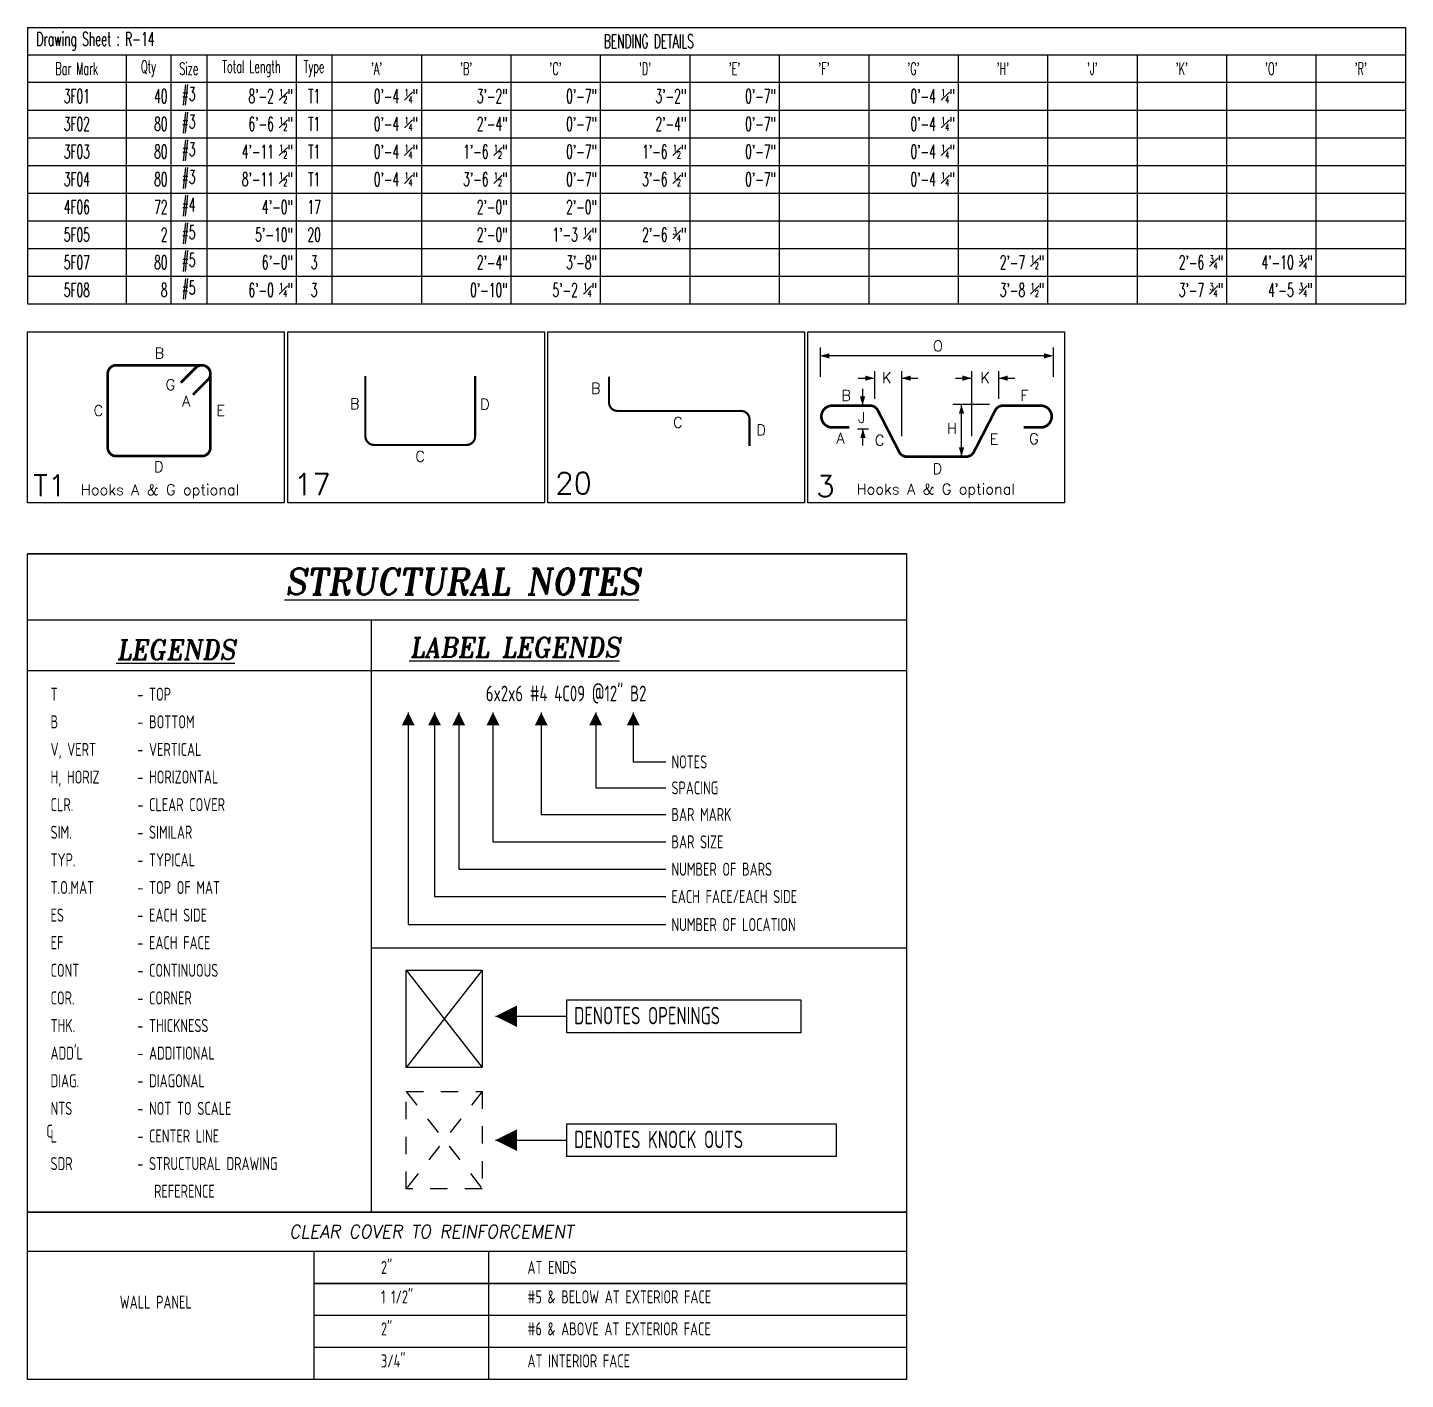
# Model space of a CAD drawing. Header units: inches. Extents: x -3675 to 11984, y -3832 to 1837.
# Drawn here: x 11343.9 to 11581.6, y -3705.2 to -3471.9 of the extents above; entities that cross this region are included whole.
import ezdxf
from ezdxf.enums import TextEntityAlignment as Align

# ---------------------------------------------------------------- set-up
doc = ezdxf.new("R2010")
doc.units = ezdxf.units.IN
doc.header["$MEASUREMENT"] = 0
doc.linetypes.add('HIDDEN', pattern=[6, 3, -3])
doc.layers.get('0').update_dxf_attribs({"linetype": 'CONTINUOUS'})
for name, color, linetype in [('0-25', 7, 'CONTINUOUS'), ('0-25TEXT', 7, 'CONTINUOUS'), ('0-35', 3, 'CONTINUOUS'), ('0-35TEXT', 3, 'CONTINUOUS'), ('0-50', 10, 'CONTINUOUS'), ('BARLIST', 7, 'CONTINUOUS'), ('CADS-BAR-SKETCH', 7, 'CONTINUOUS'), ('hidden', 7, 'HIDDEN')]:
    doc.layers.add(name, color=color, linetype=linetype)
doc.styles.add('AR', font='ARCHQUIK.shx', dxfattribs={"width": 0.8})
doc.styles.add('ROMANS', font='romans.shx', dxfattribs={"width": 0.57})
doc.styles.add('ROMANT', font='romant')

# ---------------------------------------------------------------- blocks, each defined once
blk = doc.blocks.new('leadrblk')
blk.add_lwpolyline([(0, 0, 0, 1, 0), (1, 0, 1, 1, 0)], format="xyseb")
blk = doc.blocks.new('A$C2A293661')
at = {"layer": '0-35TEXT', "style": 'AR', "width": 0.8}
for s, p in [('C', (-0.72, 0.84)), ('L', (0, 0))]:
    blk.add_text(s, height=2.25, dxfattribs=at).set_placement(p)
blk = doc.blocks.new('*T1352')
at = {"layer": 'BARLIST', "color": 0, "linetype": 'ByBlock', "lineweight": -2, "transparency": 16777216}
for p, q in [((0, 0), (237.77, 0)), ((0, 0), (0, -47.69)), ((237.77, 0), (237.77, -47.69)), ((0, -4.72), (237.77, -4.72)), ((17.01, -4.72), (17.01, -47.69)), ((24.73, -4.72), (24.73, -47.69)), ((30.91, -4.72), (30.91, -47.69)), ((46.35, -4.72), (46.35, -47.69)), ((52.52, -4.72), (52.52, -47.69)), ((67.96, -4.72), (67.96, -47.69)), ((83.4, -4.72), (83.4, -47.69)), ((98.83, -4.72), (98.83, -47.69)), ((114.27, -4.72), (114.27, -47.69)), ((129.71, -4.72), (129.71, -47.69)), ((145.15, -4.72), (145.15, -47.69)), ((160.58, -4.72), (160.58, -47.69)), ((176.02, -4.72), (176.02, -47.69)), ((191.46, -4.72), (191.46, -47.69)), ((206.89, -4.72), (206.89, -47.69)), ((222.33, -4.72), (222.33, -47.69)), ((0, -9.45), (237.77, -9.45)), ((0, -14.23), (237.77, -14.23)), ((0, -19.01), (237.77, -19.01)), ((0, -23.79), (237.77, -23.79)), ((0, -28.57), (237.77, -28.57)), ((0, -33.35), (237.77, -33.35)), ((0, -38.13), (237.77, -38.13)), ((0, -42.91), (237.77, -42.91)), ((0, -47.69), (237.77, -47.69))]:
    blk.add_line(p, q, dxfattribs=at)
at = {"layer": 'BARLIST', "color": 0, "transparency": 16777216, "style": 'ROMANS'}
for s, insert, char_height, width, attachment_point in [(' Drawing Sheet : R-14', (0.59, -2.36), 2.3622, 97.6535, 4), ('BENDING DETAILS', (99.43, -2.36), 2.3622, 137.752, 4), ('Bar Mark', (8.5, -7.09), 2.126, 15.8268, 5), ('Qty', (20.87, -7.09), 2.126, 6.5433, 5), ('Size', (27.82, -7.09), 2.126, 4.9961, 5), ('Total Length', (38.63, -7.09), 2.126, 14.2559, 5), ('Type', (49.44, -7.09), 2.126, 4.9961, 5), ("'A'", (60.24, -7.09), 2.126, 14.2559, 5), ("'B'", (75.68, -7.09), 2.126, 14.2559, 5), ("'C'", (91.12, -7.09), 2.126, 14.2559, 5), ("'D'", (106.55, -7.09), 2.126, 14.2559, 5), ("'E'", (121.99, -7.09), 2.126, 14.2559, 5), ("'F'", (137.43, -7.09), 2.126, 14.2559, 5), ("'G'", (152.86, -7.09), 2.126, 14.2559, 5), ("'H'", (168.3, -7.09), 2.126, 14.2559, 5), ("'J'", (183.74, -7.09), 2.126, 14.2559, 5), ("'K'", (199.18, -7.09), 2.126, 14.2559, 5), ("'O'", (214.61, -7.09), 2.126, 14.2559, 5), ("'R'", (230.05, -7.09), 2.126, 14.2559, 5), ('3F01', (8.5, -11.84), 2.362, 15.8268, 5), ('40', (24.14, -11.84), 2.362, 6.5433, 6), ('#3', (27.82, -11.84), 2.362, 4.9961, 5), ('8\'-2 {\\H0.5x;\\S1#2;}"', (45.76, -11.84), 2.3622, 14.2559, 6), ('T1', (49.44, -11.84), 2.362, 4.9961, 5), ('0\'-4 {\\H0.5x;\\S1#4;}"', (67.37, -11.84), 2.3622, 14.2559, 6), ('3\'-2"', (82.81, -11.84), 2.362, 14.2559, 6), ('0\'-7"', (98.24, -11.84), 2.362, 14.2559, 6), ('3\'-2"', (113.68, -11.84), 2.362, 14.2559, 6), ('0\'-7"', (129.12, -11.84), 2.362, 14.2559, 6), ('0\'-4 {\\H0.5x;\\S1#4;}"', (159.99, -11.84), 2.3622, 14.2559, 6), ('3F02', (8.5, -16.62), 2.362, 15.8268, 5), ('80', (24.14, -16.62), 2.362, 6.5433, 6), ('#3', (27.82, -16.62), 2.362, 4.9961, 5), ('6\'-6 {\\H0.5x;\\S1#2;}"', (45.76, -16.62), 2.3622, 14.2559, 6), ('T1', (49.44, -16.62), 2.362, 4.9961, 5), ('0\'-4 {\\H0.5x;\\S1#4;}"', (67.37, -16.62), 2.3622, 14.2559, 6), ('2\'-4"', (82.81, -16.62), 2.362, 14.2559, 6), ('0\'-7"', (98.24, -16.62), 2.362, 14.2559, 6), ('2\'-4"', (113.68, -16.62), 2.362, 14.2559, 6), ('0\'-7"', (129.12, -16.62), 2.362, 14.2559, 6), ('0\'-4 {\\H0.5x;\\S1#4;}"', (159.99, -16.62), 2.3622, 14.2559, 6), ('3F03', (8.5, -21.4), 2.362, 15.8268, 5), ('80', (24.14, -21.4), 2.362, 6.5433, 6), ('#3', (27.82, -21.4), 2.362, 4.9961, 5), ('4\'-11 {\\H0.5x;\\S1#2;}"', (45.76, -21.4), 2.3622, 14.2559, 6), ('T1', (49.44, -21.4), 2.362, 4.9961, 5), ('0\'-4 {\\H0.5x;\\S1#4;}"', (67.37, -21.4), 2.3622, 14.2559, 6), ('1\'-6 {\\H0.5x;\\S1#2;}"', (82.81, -21.4), 2.3622, 14.2559, 6), ('0\'-7"', (98.24, -21.4), 2.362, 14.2559, 6), ('1\'-6 {\\H0.5x;\\S1#2;}"', (113.68, -21.4), 2.3622, 14.2559, 6), ('0\'-7"', (129.12, -21.4), 2.362, 14.2559, 6), ('0\'-4 {\\H0.5x;\\S1#4;}"', (159.99, -21.4), 2.3622, 14.2559, 6), ('3F04', (8.5, -26.18), 2.362, 15.8268, 5), ('80', (24.14, -26.18), 2.362, 6.5433, 6), ('#3', (27.82, -26.18), 2.362, 4.9961, 5), ('8\'-11 {\\H0.5x;\\S1#2;}"', (45.76, -26.18), 2.3622, 14.2559, 6), ('T1', (49.44, -26.18), 2.362, 4.9961, 5), ('0\'-4 {\\H0.5x;\\S1#4;}"', (67.37, -26.18), 2.3622, 14.2559, 6), ('3\'-6 {\\H0.5x;\\S1#2;}"', (82.81, -26.18), 2.3622, 14.2559, 6), ('0\'-7"', (98.24, -26.18), 2.362, 14.2559, 6), ('3\'-6 {\\H0.5x;\\S1#2;}"', (113.68, -26.18), 2.3622, 14.2559, 6), ('0\'-7"', (129.12, -26.18), 2.362, 14.2559, 6), ('0\'-4 {\\H0.5x;\\S1#4;}"', (159.99, -26.18), 2.3622, 14.2559, 6), ('4F06', (8.5, -30.96), 2.362, 15.8268, 5), ('72', (24.14, -30.96), 2.362, 6.5433, 6), ('#4', (27.82, -30.96), 2.362, 4.9961, 5), ('4\'-0"', (45.76, -30.96), 2.362, 14.2559, 6), ('17', (49.44, -30.96), 2.362, 4.9961, 5), ('2\'-0"', (82.81, -30.96), 2.362, 14.2559, 6), ('2\'-0"', (98.24, -30.96), 2.362, 14.2559, 6), ('5F05', (8.5, -35.74), 2.362, 15.8268, 5), ('2', (24.14, -35.74), 2.36, 6.5433, 6), ('#5', (27.82, -35.74), 2.362, 4.9961, 5), ('5\'-10"', (45.76, -35.74), 2.362, 14.2559, 6), ('20', (49.44, -35.74), 2.362, 4.9961, 5), ('2\'-0"', (82.81, -35.74), 2.362, 14.2559, 6), ('1\'-3 {\\H0.5x;\\S1#4;}"', (98.24, -35.74), 2.3622, 14.2559, 6), ('2\'-6 {\\H0.5x;\\S3#4;}"', (113.68, -35.74), 2.3622, 14.2559, 6), ('5F07', (8.5, -40.52), 2.362, 15.8268, 5), ('80', (24.14, -40.52), 2.362, 6.5433, 6), ('#5', (27.82, -40.52), 2.362, 4.9961, 5), ('6\'-0"', (45.76, -40.52), 2.362, 14.2559, 6), ('3', (49.44, -40.52), 2.36, 4.9961, 5), ('2\'-4"', (82.81, -40.52), 2.362, 14.2559, 6), ('3\'-8"', (98.24, -40.52), 2.362, 14.2559, 6), ('2\'-7 {\\H0.5x;\\S1#2;}"', (175.43, -40.52), 2.3622, 14.2559, 6), ('2\'-6 {\\H0.5x;\\S3#4;}"', (206.3, -40.52), 2.3622, 14.2559, 6), ('4\'-10 {\\H0.5x;\\S3#4;}"', (221.74, -40.52), 2.3622, 14.2559, 6), ('5F08', (8.5, -45.3), 2.362, 15.8268, 5), ('8', (24.14, -45.3), 2.36, 6.5433, 6), ('#5', (27.82, -45.3), 2.362, 4.9961, 5), ('6\'-0 {\\H0.5x;\\S1#4;}"', (45.76, -45.3), 2.3622, 14.2559, 6), ('3', (49.44, -45.3), 2.36, 4.9961, 5), ('0\'-10"', (82.81, -45.3), 2.362, 14.2559, 6), ('5\'-2 {\\H0.5x;\\S1#4;}"', (98.24, -45.3), 2.3622, 14.2559, 6), ('3\'-8 {\\H0.5x;\\S1#2;}"', (175.43, -45.3), 2.3622, 14.2559, 6), ('3\'-7 {\\H0.5x;\\S3#4;}"', (206.3, -45.3), 2.3622, 14.2559, 6), ('4\'-5 {\\H0.5x;\\S3#4;}"', (221.74, -45.3), 2.3622, 14.2559, 6)]:
    blk.add_mtext(s, dxfattribs=dict(at, insert=insert, char_height=char_height, width=width, attachment_point=attachment_point))
blk = doc.blocks.new('T1')
at = {"layer": 'CADS-BAR-SKETCH'}
blk.add_lwpolyline([(0, 0), (0, 1), (1.5, 1), (1.5, 0)], close=True, dxfattribs=at)
at = {"layer": 'CADS-BAR-SKETCH', "const_width": 0.0156}
for points in [[(0.4682, 0.754, -0.414214), (0.5182, 0.804, 0.414214), (0.4682, 0.754), (0.4682, 0.3226, 0.414214), (0.5182, 0.2726), (1.0185, 0.2726, 0.414214), (1.0685, 0.3226), (1.0685, 0.754, 0.668179), (0.9832, 0.7894), (0.8956, 0.7018)], [(0.9663, 0.631), (1.0539, 0.7186, 0.668179), (1.0185, 0.804), (0.5182, 0.804)]]:
    blk.add_lwpolyline(points, format="xyb", dxfattribs=at)
at = {"layer": 'CADS-BAR-SKETCH', "style": 'ROMANS'}
for s, height, p in [('B', 0.0625, (0.7419, 0.8436)), ('G', 0.0625, (0.8064, 0.659)), ('C', 0.0625, (0.3859, 0.5081)), ('A', 0.0625, (0.903, 0.5627)), ('E', 0.0625, (1.1026, 0.5081)), ('D', 0.0625, (0.7386, 0.1794)), ('T1', 0.125, (0.033, 0.0387)), ('Hooks A & G optional', 0.0625, (0.3107, 0.0452))]:
    blk.add_text(s, height=height, dxfattribs=at).set_placement(p)
blk = doc.blocks.new('17')
at = {"layer": 'CADS-BAR-SKETCH'}
blk.add_lwpolyline([(0, 0), (0, 1), (1.5, 1), (1.5, 0)], close=True, dxfattribs=at)
at = {"layer": 'CADS-BAR-SKETCH', "const_width": 0.0125}
blk.add_lwpolyline([(0.4543, 0.7406), (0.4543, 0.3883, 0.414214), (0.5043, 0.3383), (1.0455, 0.3383, 0.414214), (1.0955, 0.3883), (1.0955, 0.7406)], format="xyb", dxfattribs=at)
at = {"layer": 'CADS-BAR-SKETCH', "style": 'ROMANS'}
for s, height, p in [('B', 0.0625, (0.3634, 0.5471)), ('D', 0.0625, (1.1246, 0.5443)), ('C', 0.0625, (0.746, 0.2397)), ('17', 0.125, (0.037, 0.0453))]:
    blk.add_text(s, height=height, dxfattribs=at).set_placement(p)
blk = doc.blocks.new('20')
at = {"layer": 'CADS-BAR-SKETCH'}
blk.add_lwpolyline([(0, 0), (0, 1), (1.5, 1), (1.5, 0)], close=True, dxfattribs=at)
at = {"layer": 'CADS-BAR-SKETCH', "const_width": 0.0125}
blk.add_lwpolyline([(0.3579, 0.737), (0.3579, 0.5869, 0.414214), (0.4079, 0.5369), (1.1293, 0.5369, -0.414214), (1.1793, 0.4869), (1.1793, 0.3313)], format="xyb", dxfattribs=at)
at = {"layer": 'CADS-BAR-SKETCH', "style": 'ROMANS'}
for s, height, p in [('B', 0.0625, (0.2522, 0.6377)), ('C', 0.0625, (0.7322, 0.4385)), ('D', 0.0625, (1.2193, 0.3949)), ('20', 0.125, (0.0443, 0.0516))]:
    blk.add_text(s, height=height, dxfattribs=at).set_placement(p)
blk = doc.blocks.new('3')
at = {"layer": 'CADS-BAR-SKETCH'}
for p, q in [((0.0712, 0.9076), (0.0712, 0.7365)), ((1.4337, 0.9076), (1.4337, 0.7365)), ((1.4229, 0.8587), (0.0814, 0.8587)), ((0.2943, 0.7283), (0.3892, 0.7283)), ((0.3892, 0.7698), (0.3892, 0.6072)), ((0.5471, 0.7698), (0.5471, 0.3895)), ((0.5471, 0.7283), (0.642, 0.7283)), ((0.5471, 0.7283), (0.642, 0.7283)), ((0.8622, 0.7283), (0.9571, 0.7283)), ((0.9571, 0.7698), (0.9571, 0.3895)), ((1.1151, 0.7698), (1.1151, 0.6072)), ((1.1151, 0.7283), (1.2099, 0.7283)), ((0.3197, 0.666), (0.3197, 0.5678)), ((1.0616, 0.5738), (0.8466, 0.5738)), ((0.8981, 0.2697), (0.8981, 0.5738)), ((0.2896, 0.4328), (0.3541, 0.4328)), ((0.3223, 0.3346), (0.3223, 0.4328))]:
    blk.add_line(p, q, dxfattribs=at)
blk.add_lwpolyline([(0, 0), (0, 1), (1.5, 1), (1.5, 0)], close=True, dxfattribs=at)
at = {"layer": 'CADS-BAR-SKETCH', "const_width": 0.0156}
blk.add_lwpolyline([(1.2615, 0.4405), (1.3615, 0.4405, 1), (1.3615, 0.5678), (1.1399, 0.5678, 0.281157), (1.0954, 0.5406), (0.9702, 0.2969, -0.281157), (0.9257, 0.2697), (0.5785, 0.2697, -0.281157), (0.534, 0.2969), (0.4088, 0.5406, 0.281157), (0.3644, 0.5678), (0.1427, 0.5678, 1), (0.1427, 0.4405), (0.2427, 0.4405)], format="xyb", dxfattribs=at)
at = {"layer": 'CADS-BAR-SKETCH'}
for points in [[(0.0712, 0.8587), (0.1248, 0.8741), (0.1248, 0.8587)], [(0.0712, 0.8587), (0.1248, 0.8432), (0.1248, 0.8587)], [(1.4337, 0.8587), (1.3801, 0.8741), (1.3801, 0.8587)], [(1.4337, 0.8587), (1.3801, 0.8432), (1.3801, 0.8587)], [(0.3892, 0.7283), (0.3356, 0.7438), (0.3356, 0.7283)], [(0.3892, 0.7283), (0.3356, 0.7129), (0.3356, 0.7283)], [(0.5471, 0.7283), (0.6007, 0.7438), (0.6007, 0.7283)], [(0.5471, 0.7283), (0.6007, 0.7129), (0.6007, 0.7283)], [(0.9571, 0.7283), (0.9035, 0.7438), (0.9035, 0.7283)], [(0.9571, 0.7283), (0.9035, 0.7129), (0.9035, 0.7283)], [(1.1151, 0.7283), (1.1686, 0.7438), (1.1686, 0.7283)], [(1.1151, 0.7283), (1.1686, 0.7129), (1.1686, 0.7283)], [(0.3197, 0.5678), (0.3042, 0.6214), (0.3197, 0.6214)], [(0.3197, 0.5678), (0.3351, 0.6214), (0.3197, 0.6214)], [(0.8981, 0.5738), (0.8827, 0.5202), (0.8981, 0.5202)], [(0.8981, 0.5738), (0.9136, 0.5202), (0.8981, 0.5202)], [(0.3223, 0.4328), (0.3068, 0.3792), (0.3223, 0.3792)], [(0.3223, 0.4328), (0.3377, 0.3792), (0.3223, 0.3792)], [(0.8981, 0.2697), (0.8827, 0.3233), (0.8981, 0.3233)], [(0.8981, 0.2697), (0.9136, 0.3233), (0.8981, 0.3233)]]:
    blk.add_solid(points, dxfattribs=at)
at = {"layer": 'CADS-BAR-SKETCH', "style": 'ROMANS'}
for s, height, p in [('O', 0.0625, (0.731, 0.8859)), ('K', 0.0625, (0.4332, 0.7)), ('K', 0.0625, (1.0079, 0.7)), ('B', 0.0625, (0.1955, 0.5966)), ('F', 0.0625, (1.2421, 0.5966)), ('J', 0.0625, (0.2932, 0.4668)), ('A', 0.0625, (0.1659, 0.3462)), ('H', 0.0625, (0.8129, 0.4038)), ('E', 0.0625, (1.0621, 0.3402)), ('G', 0.0625, (1.2932, 0.3434)), ('C', 0.0625, (0.3915, 0.334)), ('D', 0.0625, (0.7286, 0.1681)), ('3', 0.125, (0.0496, 0.0346)), ('Hooks A & G optional', 0.0625, (0.2844, 0.0493))]:
    blk.add_text(s, height=height, dxfattribs=at).set_placement(p)
blk = doc.blocks.new('*T1353')
at = {"layer": 'BARLIST', "color": 0, "transparency": 16777216, "xscale": 29.52755949857756, "yscale": 29.52755949857756, "zscale": 29.52755949857756}
for name, p in [('T1', (0.3, -29.53, 0)), ('17', (45.18, -29.53, 0)), ('20', (90.06, -29.53, 0)), ('3', (134.94, -29.53, 0))]:
    blk.add_blockref(name, p, dxfattribs=at)

msp = doc.modelspace()

# ---------------------------------------------------------------- linework, layer by layer
at = {"layer": '0-25'}
for points in [[(11422.33853, -3634.52669), (11409.19966, -3651.32304)], [(11409.19966, -3634.52669), (11422.33853, -3651.32304)]]:
    msp.add_lwpolyline(points, dxfattribs=at)
at = {"layer": '0-25TEXT'}
for points in [[(11409.56003, -3590.07185), (11409.56003, -3626.68079), (11453.98407, -3626.68079)], [(11414.11064, -3590.07185), (11414.11064, -3621.84281), (11453.98407, -3621.84281)], [(11418.27405, -3590.07185), (11418.27405, -3617.12411), (11453.98407, -3617.12411)], [(11424.18019, -3590.07185), (11424.18019, -3612.4054), (11453.98407, -3612.4054)], [(11432.50701, -3590.07185), (11432.50701, -3607.6867), (11453.98407, -3607.6867)], [(11441.89879, -3590.07185), (11441.89879, -3603.08722), (11453.98407, -3603.08722)], [(11448.38587, -3590.07185), (11448.38587, -3598.60702), (11453.98407, -3598.60702)], [(11424.59742, -3642.49902), (11436.898, -3642.49902)], [(11424.59742, -3663.87594), (11436.898, -3663.87594)], [(11424.59742, -3663.87594), (11436.898, -3663.87594)]]:
    msp.add_lwpolyline(points, dxfattribs=at)
at = {"layer": '0-35'}
msp.add_lwpolyline([(11409.19966, -3634.52669), (11422.33853, -3634.52669), (11422.33853, -3651.32304), (11409.19966, -3651.32304)], close=True, dxfattribs=at)
at = {"layer": '0-35', "color": 1}
for points in [[(11343.86575, -3705.16445), (11343.86575, -3676.28136), (11495.53108, -3676.28136), (11495.53108, -3705.16445)], [(11393.26282, -3688.58742), (11495.53108, -3688.58742)], [(11495.53108, -3688.58742), (11393.26282, -3688.58742)], [(11495.53108, -3694.1131), (11393.26282, -3694.1131)], [(11495.53108, -3699.63878), (11393.26282, -3699.63878)], [(11495.53108, -3705.16445), (11343.86575, -3705.16445)]]:
    msp.add_lwpolyline(points, dxfattribs=at)
at = {"layer": '0-50'}
for p, q in [((11495.53108, -3562.68634), (11343.86575, -3562.68634)), ((11495.53108, -3574.12305), (11343.86575, -3574.12305)), ((11403.18552, -3574.12305), (11403.18552, -3676.28136)), ((11495.53108, -3582.91452), (11343.86575, -3582.91452)), ((11495.53108, -3630.72687), (11403.18552, -3630.72687)), ((11495.53108, -3676.28136), (11343.86575, -3676.28136)), ((11495.53108, -3676.28136), (11343.86575, -3676.28136)), ((11495.53108, -3683.06175), (11343.86575, -3683.06175)), ((11393.26282, -3683.06175), (11393.26282, -3705.16445)), ((11423.39537, -3683.06175), (11423.39537, -3705.16445))]:
    msp.add_line(p, q, dxfattribs=at)
for points in [[(11343.86575, -3676.28136), (11343.86575, -3562.68634), (11495.53108, -3562.68634), (11495.53108, -3676.28136)], [(11436.898, -3639.66219), (11477.29269, -3639.66219), (11477.29269, -3645.33584), (11436.898, -3645.33584)], [(11436.898, -3661.03912), (11483.38915, -3661.03912), (11483.38915, -3666.71277), (11436.898, -3666.71277)]]:
    msp.add_lwpolyline(points, close=True, dxfattribs=at)
at = {"layer": 'hidden'}
msp.add_lwpolyline([(11409.19966, -3655.47777), (11422.33853, -3655.47777), (11422.33853, -3672.27412), (11409.19966, -3672.27412)], close=True, dxfattribs=at)
for points in [[(11422.33853, -3655.47777), (11409.19966, -3672.27412)], [(11409.19966, -3655.47777), (11422.33853, -3672.27412)]]:
    msp.add_lwpolyline(points, dxfattribs=at)

# ---------------------------------------------------------------- block references
for name, p in [('*T1352', (11343.86575, -3471.89262)), ('*T1353', (11343.57047, -3524.36731))]:
    msp.add_blockref(name, p)
at = {"layer": '0-25TEXT', "xscale": 2.249574803150615, "yscale": 0.9002834645671101, "zscale": 1.2, "rotation": 270.0000046056895}
for p in [(11409.56003, -3590.07185), (11414.11064, -3590.07185), (11418.27405, -3590.07185), (11424.18019, -3590.07185), (11432.50701, -3590.07185), (11441.89879, -3590.07185), (11448.38587, -3590.07185)]:
    msp.add_blockref('leadrblk', p, dxfattribs=at)
at = {"layer": '0-25TEXT', "xscale": 3.749291338582678, "yscale": 1.500472440944882, "zscale": 0.5}
for p in [(11424.59742, -3642.49902), (11424.59742, -3663.87594)]:
    msp.add_blockref('leadrblk', p, dxfattribs=at)
at = {"layer": '0-35'}
msp.add_blockref('A$C2A293661', (11347.8359, -3664.28001), dxfattribs=at)

# ---------------------------------------------------------------- texts
at = {"linetype": 'Continuous', "style": 'ROMANT', "oblique": 9, "width": 0.95}
for s, height, p in [('%%USTRUCTURAL NOTES', 4.5, (11418.91605, -3569.72566)), ('%%ULEGENDS', 3.375, (11369.48352, -3580.91105)), ('%%ULABEL LEGENDS', 3.375, (11427.96326, -3580.50654))]:
    msp.add_text(s, height=height, dxfattribs=at).set_placement(p, align=Align.CENTER)
msp.add_text('CLEAR COVER TO REINFORCEMENT', height=2.25, dxfattribs=at).set_placement((11389.04361, -3680.76588))
at = {"layer": '0-35TEXT', "style": 'AR', "width": 0.8}
msp.add_text('6x2x6 #4 4C09 @12" B2', height=2.7, dxfattribs=at).set_placement((11450.65683, -3588.15038), align=Align.RIGHT)
for s, height, p in [('T', 2.25, (11347.8359, -3588.05152)), ('- TOP', 2.25, (11362.8141, -3588.05152)), ('B', 2.25, (11347.8359, -3592.8158)), ('- BOTTOM', 2.25, (11362.8141, -3592.8158)), ('V, VERT', 2.25, (11347.8359, -3597.58008)), ('- VERTICAL', 2.25, (11362.8141, -3597.58008)), ('NOTES', 2.25, (11454.98407, -3599.73202)), ('H, HORIZ', 2.25, (11347.8359, -3602.34436)), ('- HORIZONTAL', 2.25, (11362.8141, -3602.34436)), ('SPACING', 2.25, (11454.98407, -3604.21222)), ('CLR.', 2.25, (11347.8359, -3607.10864)), ('- CLEAR COVER', 2.25, (11362.8141, -3607.10864)), ('BAR MARK', 2.25, (11454.98407, -3608.8117)), ('SIM.', 2.25, (11347.8359, -3611.87293)), ('- SIMILAR', 2.25, (11362.8141, -3611.87293)), ('BAR SIZE', 2.25, (11454.98407, -3613.5304)), ('TYP.', 2.25, (11347.8359, -3616.63721)), ('- TYPICAL', 2.25, (11362.8141, -3616.63721)), ('NUMBER OF BARS', 2.25, (11454.98407, -3618.24911)), ('T.O.MAT', 2.25, (11347.8359, -3621.40149)), ('- TOP OF MAT', 2.25, (11362.8141, -3621.40149)), ('EACH FACE/EACH SIDE', 2.25, (11454.98407, -3622.96781)), ('ES', 2.25, (11347.8359, -3626.16577)), ('- EACH SIDE', 2.25, (11362.8141, -3626.16577)), ('NUMBER OF LOCATION', 2.25, (11454.98407, -3627.80579)), ('EF', 2.25, (11347.8359, -3630.93005)), ('- EACH FACE', 2.25, (11362.8141, -3630.93005)), ('CONT', 2.25, (11347.8359, -3635.69433)), ('- CONTINUOUS', 2.25, (11362.8141, -3635.69433)), ('COR.', 2.25, (11347.8359, -3640.45861)), ('- CORNER', 2.25, (11362.8141, -3640.45861)), ('DENOTES OPENINGS', 3, (11438.18372, -3643.87785)), ('THK.', 2.25, (11347.8359, -3645.22289)), ('- THICKNESS', 2.25, (11362.8141, -3645.22289)), ("ADD'L", 2.25, (11347.8359, -3649.98717)), ('- ADDITIONAL', 2.25, (11362.8141, -3649.98717)), ('DIAG.', 2.25, (11347.8359, -3654.75145)), ('- DIAGONAL', 2.25, (11362.8141, -3654.75145)), ('NTS', 2.25, (11347.8359, -3659.51573)), ('- NOT TO SCALE', 2.25, (11362.8141, -3659.51573)), ('- CENTER LINE', 2.25, (11362.8141, -3664.28001)), ('DENOTES KNOCK OUTS', 3, (11438.18372, -3665.25477)), ('SDR', 2.25, (11347.8359, -3669.04429)), ('- STRUCTURAL DRAWING', 2.25, (11362.8141, -3669.04429)), ('REFERENCE', 2.25, (11365.70347, -3673.80857)), ('2"', 2.25, (11404.85874, -3686.95626)), ('AT ENDS', 2.25, (11430.13187, -3686.95626)), ('1 1/2"', 2.25, (11404.85874, -3692.04356)), ('#5 & BELOW AT EXTERIOR FACE  ', 2.25, (11430.13187, -3692.04356)), ('WALL PANEL', 2.25, (11359.77967, -3692.94744)), ('2"', 2.25, (11404.85874, -3697.56924)), ('#6 & ABOVE AT EXTERIOR FACE   ', 2.25, (11430.13187, -3697.56924)), ('3/4"', 2.25, (11404.85874, -3703.09491)), ('AT INTERIOR FACE   ', 2.25, (11430.13187, -3703.09491))]:
    msp.add_text(s, height=height, dxfattribs=at).set_placement(p)

doc.saveas('drawing.dxf')
